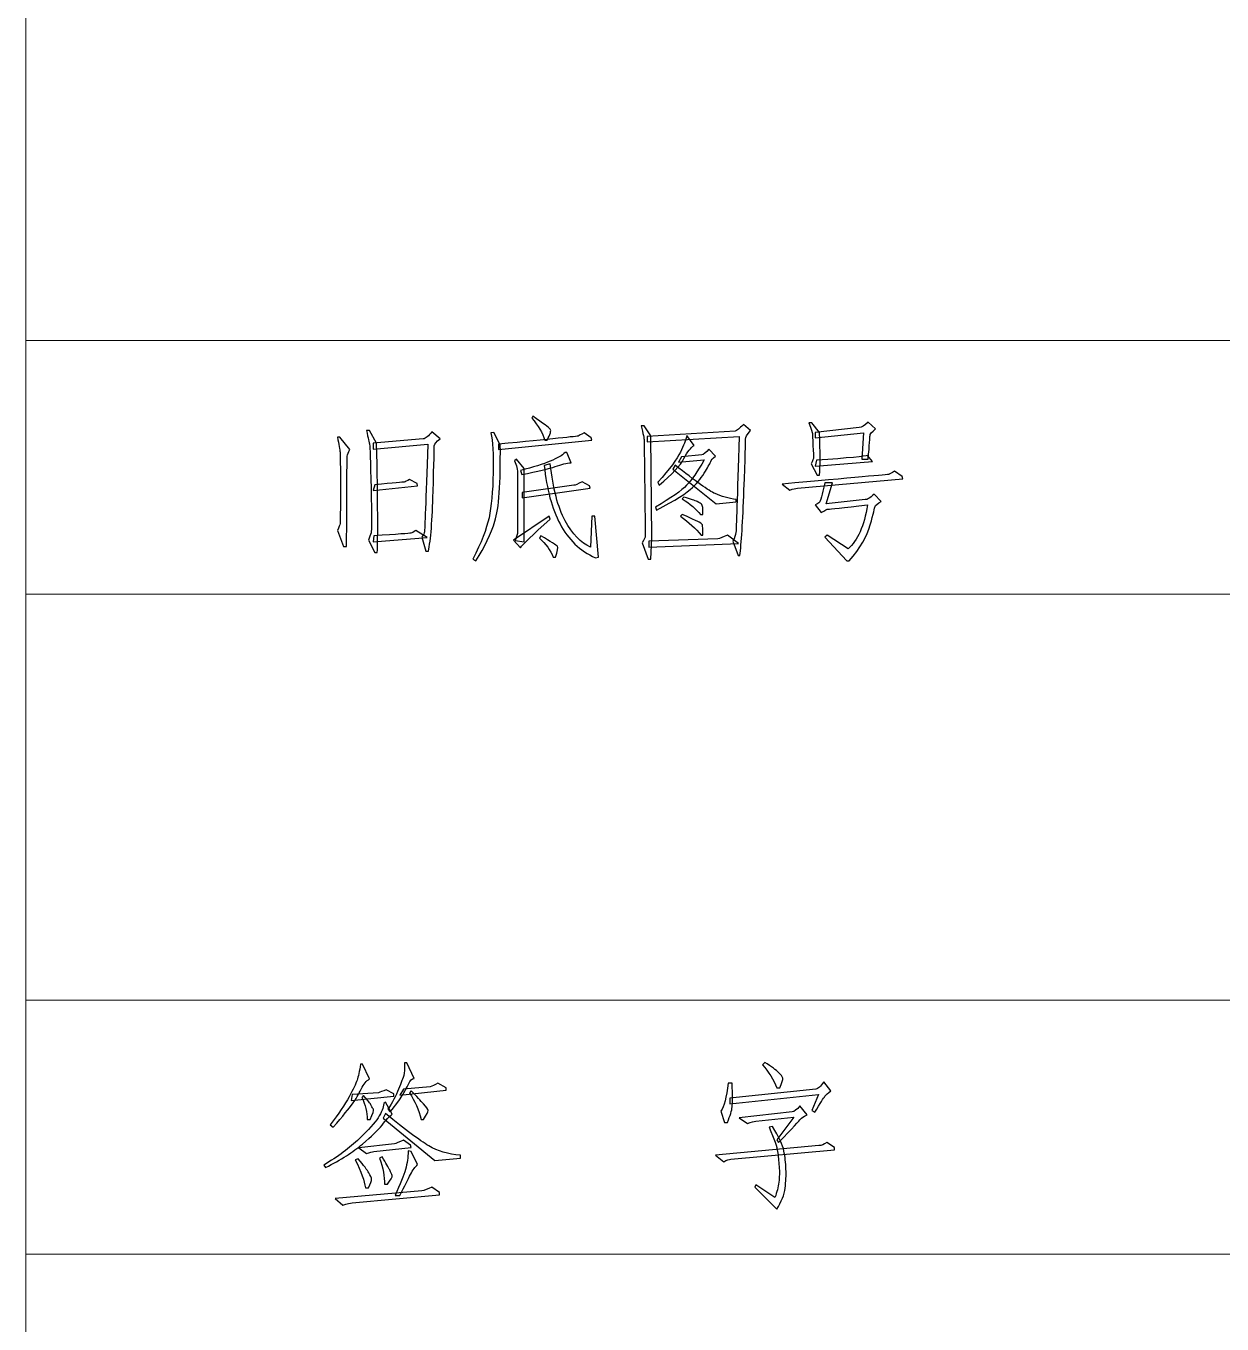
# Model space of a CAD drawing. Header units: millimetres. Extents: x 958 to 3026, y 447 to 1692.
# Drawn here: x 958.1 to 1057, y 550.3 to 657.6 of the extents above; entities that cross this region are included whole.
import ezdxf

# ---------------------------------------------------------------- set-up
doc = ezdxf.new("R2010")
doc.units = ezdxf.units.MM
doc.layers.add('layer 1', color=7, linetype='Continuous')

msp = doc.modelspace()

# ---------------------------------------------------------------- linework, layer by layer
at = {"layer": 'layer 1', "color": 1, "lineweight": 9}
for points in [[(958.076, 1692.485), (958.076, 1692.485), (958.076, 447.081), (958.076, 447.081)], [(1070.528, 631.586), (1070.528, 631.586), (958.076, 631.586), (958.076, 631.586)], [(1070.528, 610.619), (1070.528, 610.619), (958.076, 610.619), (958.076, 610.619)], [(1070.528, 577.073), (1070.528, 577.073), (958.076, 577.073), (958.076, 577.073)], [(1070.528, 556.107), (1070.528, 556.107), (958.076, 556.107), (958.076, 556.107)]]:
    msp.add_open_spline(points, degree=3, dxfattribs=at)
at = {"layer": 'layer 1', "color": 1}
for points, knots in [([(1000.978, 623.359), (1000.781, 623.948), (1000.42, 624.554), (999.896, 625.177), (999.896, 625.177), (999.896, 625.177), (999.994, 625.324), (999.994, 625.324), (999.994, 625.324), (1000.846, 624.735), (1001.322, 624.382), (1001.42, 624.267), (1001.42, 624.267), (1001.517, 624.152), (1001.435, 623.85), (1001.173, 623.359), (1001.173, 623.359), (1001.173, 623.359), (1000.978, 623.359), (1000.978, 623.359)], [0, 0, 0, 0, 0.2, 0.2, 0.2, 0.2, 0.4, 0.4, 0.4, 0.4, 0.6, 0.6, 0.6, 0.6, 0.8, 0.8, 0.8, 0.8, 1, 1, 1, 1]), ([(1009.821, 615.249), (1009.821, 615.249), (1009.725, 613.53), (1009.725, 613.53), (1009.725, 613.53), (1009.725, 613.53), (1009.528, 613.53), (1009.528, 613.53), (1009.528, 613.53), (1009.528, 613.53), (1009.035, 614.857), (1009.035, 614.857), (1009.035, 614.857), (1009.201, 615.153), (1009.283, 615.339), (1009.283, 615.421), (1009.283, 615.421), (1009.283, 615.503), (1009.266, 616.807), (1009.232, 619.329), (1009.232, 619.329), (1009.201, 621.852), (1009.184, 623.187), (1009.184, 623.334), (1009.184, 623.334), (1009.184, 623.481), (1009.102, 623.883), (1008.939, 624.537), (1008.939, 624.537), (1008.939, 624.537), (1009.184, 624.537), (1009.184, 624.537), (1009.184, 624.537), (1009.184, 624.537), (1009.725, 623.703), (1009.725, 623.703), (1009.725, 623.703), (1009.725, 623.703), (1009.821, 615.249), (1009.821, 615.249)], [0, 0, 0, 0, 0.1, 0.1, 0.1, 0.1, 0.2, 0.2, 0.2, 0.2, 0.3, 0.3, 0.3, 0.3, 0.4, 0.4, 0.4, 0.4, 0.5, 0.5, 0.5, 0.5, 0.6, 0.6, 0.6, 0.6, 0.7, 0.7, 0.7, 0.7, 0.8, 0.8, 0.8, 0.8, 0.9, 0.9, 0.9, 0.9, 1, 1, 1, 1]), ([(1017.438, 619.231), (1017.34, 616.576), (1017.227, 614.776), (1017.095, 613.826), (1017.095, 613.826), (1017.095, 613.826), (1016.948, 613.826), (1016.948, 613.826), (1016.948, 613.826), (1016.948, 613.826), (1016.505, 615.004), (1016.505, 615.004), (1016.505, 615.004), (1016.669, 615.266), (1016.759, 615.511), (1016.776, 615.742), (1016.776, 615.742), (1016.793, 615.971), (1016.883, 618.608), (1017.046, 623.653), (1017.046, 623.653), (1017.046, 623.653), (1009.429, 623.21), (1009.429, 623.21), (1009.429, 623.21), (1009.429, 623.21), (1009.429, 623.653), (1009.429, 623.653), (1009.429, 623.653), (1009.429, 623.653), (1016.703, 624.095), (1016.703, 624.095), (1016.703, 624.095), (1016.833, 624.129), (1017.063, 624.309), (1017.39, 624.636), (1017.39, 624.636), (1017.39, 624.636), (1017.979, 624.145), (1017.979, 624.145), (1017.979, 624.145), (1017.684, 623.816), (1017.545, 623.579), (1017.562, 623.433), (1017.562, 623.433), (1017.579, 623.284), (1017.537, 621.883), (1017.438, 619.231)], [0, 0, 0, 0, 0.0833333, 0.0833333, 0.0833333, 0.0833333, 0.1666667, 0.1666667, 0.1666667, 0.1666667, 0.25, 0.25, 0.25, 0.25, 0.3333333, 0.3333333, 0.3333333, 0.3333333, 0.4166667, 0.4166667, 0.4166667, 0.4166667, 0.5, 0.5, 0.5, 0.5, 0.5833333, 0.5833333, 0.5833333, 0.5833333, 0.6666667, 0.6666667, 0.6666667, 0.6666667, 0.75, 0.75, 0.75, 0.75, 0.8333333, 0.8333333, 0.8333333, 0.8333333, 0.9166667, 0.9166667, 0.9166667, 0.9166667, 1, 1, 1, 1]), ([(1023.68, 620.46), (1023.68, 620.46), (1023.483, 620.46), (1023.483, 620.46), (1023.483, 620.46), (1023.483, 620.46), (1022.993, 621.392), (1022.993, 621.392), (1022.993, 621.392), (1023.122, 621.655), (1023.187, 621.826), (1023.187, 621.908), (1023.187, 621.908), (1023.187, 621.99), (1023.173, 622.325), (1023.139, 622.917), (1023.139, 622.917), (1023.106, 623.506), (1023.091, 623.833), (1023.091, 623.898), (1023.091, 623.898), (1023.091, 623.965), (1022.993, 624.259), (1022.795, 624.783), (1022.795, 624.783), (1022.795, 624.783), (1023.041, 624.783), (1023.041, 624.783), (1023.041, 624.783), (1023.041, 624.783), (1023.68, 623.996), (1023.68, 623.996), (1023.68, 623.996), (1023.745, 622.359), (1023.745, 621.181), (1023.68, 620.46)], [0, 0, 0, 0, 0.1111111, 0.1111111, 0.1111111, 0.1111111, 0.2222222, 0.2222222, 0.2222222, 0.2222222, 0.3333333, 0.3333333, 0.3333333, 0.3333333, 0.4444444, 0.4444444, 0.4444444, 0.4444444, 0.5555556, 0.5555556, 0.5555556, 0.5555556, 0.6666667, 0.6666667, 0.6666667, 0.6666667, 0.7777778, 0.7777778, 0.7777778, 0.7777778, 0.8888889, 0.8888889, 0.8888889, 0.8888889, 1, 1, 1, 1]), ([(1023.336, 623.996), (1023.336, 623.996), (1026.972, 624.391), (1026.972, 624.391), (1026.972, 624.391), (1027.169, 624.391), (1027.414, 624.537), (1027.71, 624.833), (1027.71, 624.833), (1027.71, 624.833), (1028.299, 624.292), (1028.299, 624.292), (1028.299, 624.292), (1028.003, 624.03), (1027.857, 623.841), (1027.857, 623.726), (1027.857, 623.726), (1027.857, 623.613), (1027.809, 622.965), (1027.71, 621.787), (1027.71, 621.787), (1027.71, 621.787), (1027.169, 621.787), (1027.169, 621.787), (1027.169, 621.787), (1027.169, 621.787), (1027.316, 623.948), (1027.316, 623.948), (1027.316, 623.948), (1027.316, 623.948), (1023.336, 623.554), (1023.336, 623.554), (1023.336, 623.554), (1023.336, 623.554), (1023.336, 623.996), (1023.336, 623.996)], [0, 0, 0, 0, 0.1111111, 0.1111111, 0.1111111, 0.1111111, 0.2222222, 0.2222222, 0.2222222, 0.2222222, 0.3333333, 0.3333333, 0.3333333, 0.3333333, 0.4444444, 0.4444444, 0.4444444, 0.4444444, 0.5555556, 0.5555556, 0.5555556, 0.5555556, 0.6666667, 0.6666667, 0.6666667, 0.6666667, 0.7777778, 0.7777778, 0.7777778, 0.7777778, 0.8888889, 0.8888889, 0.8888889, 0.8888889, 1, 1, 1, 1]), ([(984.859, 622.573), (984.729, 622.342), (984.653, 622.162), (984.639, 622.032), (984.639, 622.032), (984.622, 621.9), (984.613, 620.894), (984.613, 619.009), (984.613, 619.009), (984.613, 617.126), (984.597, 615.644), (984.565, 614.562), (984.565, 614.562), (984.565, 614.562), (984.318, 614.562), (984.318, 614.562), (984.318, 614.562), (984.318, 614.562), (983.827, 615.889), (983.827, 615.889), (983.827, 615.889), (983.957, 616.151), (984.033, 616.348), (984.047, 616.478), (984.047, 616.478), (984.064, 616.61), (984.073, 617.568), (984.073, 619.352), (984.073, 619.352), (984.073, 621.139), (984.064, 622.139), (984.047, 622.351), (984.047, 622.351), (984.033, 622.565), (983.957, 622.982), (983.827, 623.604), (983.827, 623.604), (983.827, 623.604), (984.024, 623.604), (984.024, 623.604), (984.024, 623.604), (984.024, 623.604), (984.859, 622.573), (984.859, 622.573)], [0, 0, 0, 0, 0.0909091, 0.0909091, 0.0909091, 0.0909091, 0.1818182, 0.1818182, 0.1818182, 0.1818182, 0.2727273, 0.2727273, 0.2727273, 0.2727273, 0.3636364, 0.3636364, 0.3636364, 0.3636364, 0.4545455, 0.4545455, 0.4545455, 0.4545455, 0.5454545, 0.5454545, 0.5454545, 0.5454545, 0.6363636, 0.6363636, 0.6363636, 0.6363636, 0.7272727, 0.7272727, 0.7272727, 0.7272727, 0.8181818, 0.8181818, 0.8181818, 0.8181818, 0.9090909, 0.9090909, 0.9090909, 0.9090909, 1, 1, 1, 1]), ([(986.603, 619.352), (986.555, 621.629), (986.513, 622.841), (986.482, 622.99), (986.482, 622.99), (986.448, 623.137), (986.366, 623.523), (986.234, 624.145), (986.234, 624.145), (986.234, 624.145), (986.482, 624.145), (986.482, 624.145), (986.482, 624.145), (986.482, 624.145), (987.071, 623.112), (987.071, 623.112), (987.071, 623.112), (987.169, 618.199), (987.186, 615.184), (987.119, 614.071), (987.119, 614.071), (987.119, 614.071), (986.924, 614.071), (986.924, 614.071), (986.924, 614.071), (986.924, 614.071), (986.383, 615.103), (986.383, 615.103), (986.383, 615.103), (986.482, 615.331), (986.555, 615.528), (986.603, 615.692), (986.603, 615.692), (986.654, 615.855), (986.654, 617.075), (986.603, 619.352)], [0, 0, 0, 0, 0.1111111, 0.1111111, 0.1111111, 0.1111111, 0.2222222, 0.2222222, 0.2222222, 0.2222222, 0.3333333, 0.3333333, 0.3333333, 0.3333333, 0.4444444, 0.4444444, 0.4444444, 0.4444444, 0.5555556, 0.5555556, 0.5555556, 0.5555556, 0.6666667, 0.6666667, 0.6666667, 0.6666667, 0.7777778, 0.7777778, 0.7777778, 0.7777778, 0.8888889, 0.8888889, 0.8888889, 0.8888889, 1, 1, 1, 1]), ([(991.346, 614.17), (991.346, 614.17), (991.149, 614.17), (991.149, 614.17), (991.149, 614.17), (991.149, 614.17), (990.805, 615.348), (990.805, 615.348), (990.805, 615.348), (990.937, 615.511), (991.01, 615.66), (991.027, 615.79), (991.027, 615.79), (991.042, 615.922), (991.132, 618.329), (991.295, 623.015), (991.295, 623.015), (991.295, 623.015), (986.775, 622.621), (986.775, 622.621), (986.775, 622.621), (986.775, 622.621), (986.775, 623.112), (986.775, 623.112), (986.775, 623.112), (986.775, 623.112), (990.903, 623.456), (990.903, 623.456), (990.903, 623.456), (991.132, 623.489), (991.379, 623.686), (991.641, 624.047), (991.641, 624.047), (991.641, 624.047), (992.329, 623.456), (992.329, 623.456), (992.329, 623.456), (992, 623.227), (991.836, 623.038), (991.836, 622.892), (991.836, 622.892), (991.836, 622.745), (991.805, 621.483), (991.738, 619.107), (991.738, 619.107), (991.673, 616.732), (991.543, 615.086), (991.346, 614.17)], [0, 0, 0, 0, 0.0833333, 0.0833333, 0.0833333, 0.0833333, 0.1666667, 0.1666667, 0.1666667, 0.1666667, 0.25, 0.25, 0.25, 0.25, 0.3333333, 0.3333333, 0.3333333, 0.3333333, 0.4166667, 0.4166667, 0.4166667, 0.4166667, 0.5, 0.5, 0.5, 0.5, 0.5833333, 0.5833333, 0.5833333, 0.5833333, 0.6666667, 0.6666667, 0.6666667, 0.6666667, 0.75, 0.75, 0.75, 0.75, 0.8333333, 0.8333333, 0.8333333, 0.8333333, 0.9166667, 0.9166667, 0.9166667, 0.9166667, 1, 1, 1, 1]), ([(996.751, 623.996), (996.751, 623.996), (997.292, 622.965), (997.292, 622.965), (997.292, 622.965), (997.323, 619.786), (997.177, 617.684), (996.849, 616.65), (996.849, 616.65), (996.522, 615.618), (995.998, 614.53), (995.277, 613.383), (995.277, 613.383), (995.277, 613.383), (995.032, 613.53), (995.032, 613.53), (995.032, 613.53), (995.719, 614.874), (996.162, 616.013), (996.359, 616.946), (996.359, 616.946), (996.554, 617.878), (996.669, 619.116), (996.703, 620.657), (996.703, 620.657), (996.734, 622.196), (996.669, 623.292), (996.506, 623.948), (996.506, 623.948), (996.506, 623.948), (996.751, 623.996), (996.751, 623.996)], [0, 0, 0, 0, 0.125, 0.125, 0.125, 0.125, 0.25, 0.25, 0.25, 0.25, 0.375, 0.375, 0.375, 0.375, 0.5, 0.5, 0.5, 0.5, 0.625, 0.625, 0.625, 0.625, 0.75, 0.75, 0.75, 0.75, 0.875, 0.875, 0.875, 0.875, 1, 1, 1, 1]), ([(1004.81, 623.554), (1004.81, 623.554), (1004.859, 623.359), (1004.859, 623.359), (1004.859, 623.359), (1004.859, 623.359), (997.145, 622.573), (997.145, 622.573), (997.145, 622.573), (997.145, 622.573), (997.145, 623.015), (997.145, 623.015), (997.145, 623.015), (1001.502, 623.441), (1003.703, 623.669), (1003.754, 623.703), (1003.754, 623.703), (1003.802, 623.734), (1003.959, 623.816), (1004.221, 623.948), (1004.221, 623.948), (1004.221, 623.948), (1004.81, 623.554), (1004.81, 623.554)], [0, 0, 0, 0, 0.1666667, 0.1666667, 0.1666667, 0.1666667, 0.3333333, 0.3333333, 0.3333333, 0.3333333, 0.5, 0.5, 0.5, 0.5, 0.6666667, 0.6666667, 0.6666667, 0.6666667, 0.8333333, 0.8333333, 0.8333333, 0.8333333, 1, 1, 1, 1]), ([(1010.413, 619.623), (1010.413, 619.623), (1010.314, 619.87), (1010.314, 619.87), (1010.314, 619.87), (1011.297, 620.984), (1011.918, 621.81), (1012.18, 622.351), (1012.18, 622.351), (1012.442, 622.892), (1012.622, 623.359), (1012.721, 623.751), (1012.721, 623.751), (1012.721, 623.751), (1013.31, 622.917), (1013.31, 622.917), (1013.31, 622.917), (1013.048, 622.753), (1012.771, 622.393), (1012.476, 621.835), (1012.476, 621.835), (1012.18, 621.277), (1011.492, 620.541), (1010.413, 619.623)], [0, 0, 0, 0, 0.1666667, 0.1666667, 0.1666667, 0.1666667, 0.3333333, 0.3333333, 0.3333333, 0.3333333, 0.5, 0.5, 0.5, 0.5, 0.6666667, 0.6666667, 0.6666667, 0.6666667, 0.8333333, 0.8333333, 0.8333333, 0.8333333, 1, 1, 1, 1]), ([(999.061, 620.508), (999.061, 620.508), (998.963, 620.852), (998.963, 620.852), (998.963, 620.852), (1000.011, 621.114), (1000.829, 621.367), (1001.42, 621.615), (1001.42, 621.615), (1002.009, 621.86), (1002.418, 622.097), (1002.649, 622.325), (1002.649, 622.325), (1002.649, 622.325), (1002.796, 622.325), (1002.796, 622.325), (1002.796, 622.325), (1002.796, 622.325), (1003.139, 621.491), (1003.139, 621.491), (1003.139, 621.491), (1002.779, 621.457), (1002.345, 621.353), (1001.837, 621.172), (1001.837, 621.172), (1001.33, 620.992), (1000.403, 620.77), (999.061, 620.508)], [0, 0, 0, 0, 0.1428571, 0.1428571, 0.1428571, 0.1428571, 0.2857143, 0.2857143, 0.2857143, 0.2857143, 0.4285714, 0.4285714, 0.4285714, 0.4285714, 0.5714286, 0.5714286, 0.5714286, 0.5714286, 0.7142857, 0.7142857, 0.7142857, 0.7142857, 0.8571429, 0.8571429, 0.8571429, 0.8571429, 1, 1, 1, 1]), ([(1013.189, 619.451), (1012.746, 619.009), (1011.754, 618.38), (1010.216, 617.56), (1010.216, 617.56), (1010.216, 617.56), (1010.117, 617.805), (1010.117, 617.805), (1010.117, 617.805), (1011.427, 618.591), (1012.287, 619.197), (1012.696, 619.623), (1012.696, 619.623), (1013.107, 620.048), (1013.589, 620.753), (1014.147, 621.736), (1014.147, 621.736), (1014.147, 621.736), (1012.033, 621.539), (1012.033, 621.539), (1012.033, 621.539), (1012.033, 621.539), (1012.279, 621.982), (1012.279, 621.982), (1012.279, 621.982), (1012.279, 621.982), (1013.95, 622.131), (1013.95, 622.131), (1013.95, 622.131), (1014.082, 622.162), (1014.277, 622.325), (1014.539, 622.621), (1014.539, 622.621), (1014.539, 622.621), (1015.08, 622.032), (1015.08, 622.032), (1015.08, 622.032), (1014.851, 621.835), (1014.719, 621.688), (1014.688, 621.59), (1014.688, 621.59), (1014.654, 621.491), (1014.507, 621.221), (1014.245, 620.778), (1014.245, 620.778), (1013.983, 620.336), (1013.631, 619.893), (1013.189, 619.451)], [0, 0, 0, 0, 0.0833333, 0.0833333, 0.0833333, 0.0833333, 0.1666667, 0.1666667, 0.1666667, 0.1666667, 0.25, 0.25, 0.25, 0.25, 0.3333333, 0.3333333, 0.3333333, 0.3333333, 0.4166667, 0.4166667, 0.4166667, 0.4166667, 0.5, 0.5, 0.5, 0.5, 0.5833333, 0.5833333, 0.5833333, 0.5833333, 0.6666667, 0.6666667, 0.6666667, 0.6666667, 0.75, 0.75, 0.75, 0.75, 0.8333333, 0.8333333, 0.8333333, 0.8333333, 0.9166667, 0.9166667, 0.9166667, 0.9166667, 1, 1, 1, 1]), ([(1028.054, 621.59), (1028.054, 621.59), (1023.336, 621.195), (1023.336, 621.195), (1023.336, 621.195), (1023.336, 621.195), (1023.435, 621.688), (1023.435, 621.688), (1023.435, 621.688), (1026.087, 621.883), (1027.496, 622.015), (1027.66, 622.08), (1027.66, 622.08), (1027.66, 622.08), (1028.054, 621.59), (1028.054, 621.59)], [0, 0, 0, 0, 0.25, 0.25, 0.25, 0.25, 0.5, 0.5, 0.5, 0.5, 0.75, 0.75, 0.75, 0.75, 1, 1, 1, 1]), ([(998.718, 615.644), (998.718, 615.644), (998.718, 620.46), (998.718, 620.46), (998.718, 620.46), (998.718, 620.919), (998.634, 621.311), (998.47, 621.638), (998.47, 621.638), (998.47, 621.638), (998.619, 621.787), (998.619, 621.787), (998.619, 621.787), (998.619, 621.787), (999.256, 621), (999.256, 621), (999.256, 621), (999.256, 621), (999.256, 614.956), (999.256, 614.956), (999.256, 614.956), (999.256, 614.956), (998.521, 615.054), (998.521, 615.054), (998.521, 615.054), (998.521, 615.054), (998.718, 615.644), (998.718, 615.644)], [0, 0, 0, 0, 0.1428571, 0.1428571, 0.1428571, 0.1428571, 0.2857143, 0.2857143, 0.2857143, 0.2857143, 0.4285714, 0.4285714, 0.4285714, 0.4285714, 0.5714286, 0.5714286, 0.5714286, 0.5714286, 0.7142857, 0.7142857, 0.7142857, 0.7142857, 0.8571429, 0.8571429, 0.8571429, 0.8571429, 1, 1, 1, 1]), ([(1004.859, 617.069), (1004.859, 617.069), (1005.104, 617.069), (1005.104, 617.069), (1005.104, 617.069), (1005.104, 617.069), (1005.4, 613.677), (1005.4, 613.677), (1005.4, 613.677), (1005.4, 613.677), (1005.154, 613.629), (1005.154, 613.629), (1005.154, 613.629), (1003.875, 614.218), (1002.903, 615.153), (1002.229, 616.43), (1002.229, 616.43), (1001.559, 617.707), (1001.125, 619.313), (1000.927, 621.246), (1000.927, 621.246), (1000.927, 621.246), (1001.42, 621.392), (1001.42, 621.392), (1001.42, 621.392), (1001.649, 619.361), (1002.057, 617.797), (1002.649, 616.7), (1002.649, 616.7), (1003.238, 615.602), (1003.942, 614.874), (1004.76, 614.513), (1004.76, 614.513), (1004.76, 614.513), (1004.859, 617.069), (1004.859, 617.069)], [0, 0, 0, 0, 0.1111111, 0.1111111, 0.1111111, 0.1111111, 0.2222222, 0.2222222, 0.2222222, 0.2222222, 0.3333333, 0.3333333, 0.3333333, 0.3333333, 0.4444444, 0.4444444, 0.4444444, 0.4444444, 0.5555556, 0.5555556, 0.5555556, 0.5555556, 0.6666667, 0.6666667, 0.6666667, 0.6666667, 0.7777778, 0.7777778, 0.7777778, 0.7777778, 0.8888889, 0.8888889, 0.8888889, 0.8888889, 1, 1, 1, 1]), ([(1011.543, 620.95), (1011.543, 620.95), (1011.738, 621.294), (1011.738, 621.294), (1011.738, 621.294), (1013.442, 619.952), (1014.547, 619.166), (1015.055, 618.935), (1015.055, 618.935), (1015.564, 618.707), (1016.145, 618.543), (1016.801, 618.445), (1016.801, 618.445), (1016.801, 618.445), (1016.801, 618.248), (1016.801, 618.248), (1016.801, 618.248), (1016.801, 618.248), (1015.13, 618.101), (1015.13, 618.101), (1015.13, 618.101), (1015.13, 618.101), (1011.543, 620.95), (1011.543, 620.95)], [0, 0, 0, 0, 0.1666667, 0.1666667, 0.1666667, 0.1666667, 0.3333333, 0.3333333, 0.3333333, 0.3333333, 0.5, 0.5, 0.5, 0.5, 0.6666667, 0.6666667, 0.6666667, 0.6666667, 0.8333333, 0.8333333, 0.8333333, 0.8333333, 1, 1, 1, 1]), ([(990.461, 619.575), (990.461, 619.575), (986.775, 619.18), (986.775, 619.18), (986.775, 619.18), (986.775, 619.18), (986.924, 619.673), (986.924, 619.673), (986.924, 619.673), (988.463, 619.803), (989.274, 619.877), (989.356, 619.893), (989.356, 619.893), (989.438, 619.91), (989.576, 619.984), (989.773, 620.116), (989.773, 620.116), (989.773, 620.116), (990.413, 619.772), (990.413, 619.772), (990.413, 619.772), (990.413, 619.772), (990.461, 619.575), (990.461, 619.575)], [0, 0, 0, 0, 0.1666667, 0.1666667, 0.1666667, 0.1666667, 0.3333333, 0.3333333, 0.3333333, 0.3333333, 0.5, 0.5, 0.5, 0.5, 0.6666667, 0.6666667, 0.6666667, 0.6666667, 0.8333333, 0.8333333, 0.8333333, 0.8333333, 1, 1, 1, 1]), ([(1030.511, 620.361), (1030.511, 620.361), (1030.559, 620.164), (1030.559, 620.164), (1030.559, 620.164), (1030.559, 620.164), (1021.862, 619.378), (1021.862, 619.378), (1021.862, 619.378), (1021.697, 619.378), (1021.485, 619.329), (1021.223, 619.231), (1021.223, 619.231), (1021.223, 619.231), (1020.583, 619.721), (1020.583, 619.721), (1020.583, 619.721), (1026.448, 620.246), (1029.404, 620.516), (1029.454, 620.533), (1029.454, 620.533), (1029.503, 620.55), (1029.643, 620.64), (1029.872, 620.803), (1029.872, 620.803), (1029.872, 620.803), (1030.511, 620.361), (1030.511, 620.361)], [0, 0, 0, 0, 0.1428571, 0.1428571, 0.1428571, 0.1428571, 0.2857143, 0.2857143, 0.2857143, 0.2857143, 0.4285714, 0.4285714, 0.4285714, 0.4285714, 0.5714286, 0.5714286, 0.5714286, 0.5714286, 0.7142857, 0.7142857, 0.7142857, 0.7142857, 0.8571429, 0.8571429, 0.8571429, 0.8571429, 1, 1, 1, 1]), ([(999.11, 619.034), (999.11, 619.034), (1003.385, 619.623), (1003.385, 619.623), (1003.385, 619.623), (1003.483, 619.623), (1003.712, 619.721), (1004.072, 619.919), (1004.072, 619.919), (1004.072, 619.919), (1004.661, 619.575), (1004.661, 619.575), (1004.661, 619.575), (1004.661, 619.575), (1004.712, 619.378), (1004.712, 619.378), (1004.712, 619.378), (1004.712, 619.378), (999.11, 618.591), (999.11, 618.591), (999.11, 618.591), (999.11, 618.591), (999.11, 619.034), (999.11, 619.034)], [0, 0, 0, 0, 0.1666667, 0.1666667, 0.1666667, 0.1666667, 0.3333333, 0.3333333, 0.3333333, 0.3333333, 0.5, 0.5, 0.5, 0.5, 0.6666667, 0.6666667, 0.6666667, 0.6666667, 0.8333333, 0.8333333, 0.8333333, 0.8333333, 1, 1, 1, 1]), ([(1026.039, 614.367), (1026.825, 615.054), (1027.366, 616.266), (1027.66, 618.002), (1027.66, 618.002), (1025.597, 617.774), (1024.515, 617.658), (1024.416, 617.658), (1024.416, 617.658), (1024.317, 617.658), (1024.123, 617.56), (1023.827, 617.363), (1023.827, 617.363), (1023.827, 617.363), (1023.336, 618.002), (1023.336, 618.002), (1023.336, 618.002), (1023.5, 618.101), (1023.615, 618.174), (1023.68, 618.222), (1023.68, 618.222), (1023.745, 618.273), (1023.892, 618.805), (1024.123, 619.82), (1024.123, 619.82), (1024.123, 619.82), (1024.76, 619.82), (1024.76, 619.82), (1024.76, 619.82), (1024.76, 619.82), (1024.221, 618.101), (1024.221, 618.101), (1024.221, 618.101), (1024.221, 618.101), (1027.462, 618.445), (1027.462, 618.445), (1027.462, 618.445), (1027.595, 618.411), (1027.84, 618.56), (1028.201, 618.887), (1028.201, 618.887), (1028.201, 618.887), (1028.79, 618.298), (1028.79, 618.298), (1028.79, 618.298), (1028.463, 618.101), (1028.291, 617.96), (1028.274, 617.878), (1028.274, 617.878), (1028.257, 617.797), (1028.127, 617.289), (1027.882, 616.356), (1027.882, 616.356), (1027.634, 615.421), (1027.054, 614.432), (1026.137, 613.383), (1026.137, 613.383), (1026.137, 613.383), (1025.94, 613.383), (1025.94, 613.383), (1025.94, 613.383), (1025.94, 613.383), (1024.123, 615.348), (1024.123, 615.348), (1024.123, 615.348), (1024.123, 615.348), (1024.317, 615.497), (1024.317, 615.497), (1024.317, 615.497), (1024.317, 615.497), (1026.039, 614.367), (1026.039, 614.367)], [0, 0, 0, 0, 0.0555556, 0.0555556, 0.0555556, 0.0555556, 0.1111111, 0.1111111, 0.1111111, 0.1111111, 0.1666667, 0.1666667, 0.1666667, 0.1666667, 0.2222222, 0.2222222, 0.2222222, 0.2222222, 0.2777778, 0.2777778, 0.2777778, 0.2777778, 0.3333333, 0.3333333, 0.3333333, 0.3333333, 0.3888889, 0.3888889, 0.3888889, 0.3888889, 0.4444444, 0.4444444, 0.4444444, 0.4444444, 0.5, 0.5, 0.5, 0.5, 0.5555556, 0.5555556, 0.5555556, 0.5555556, 0.6111111, 0.6111111, 0.6111111, 0.6111111, 0.6666667, 0.6666667, 0.6666667, 0.6666667, 0.7222222, 0.7222222, 0.7222222, 0.7222222, 0.7777778, 0.7777778, 0.7777778, 0.7777778, 0.8333333, 0.8333333, 0.8333333, 0.8333333, 0.8888889, 0.8888889, 0.8888889, 0.8888889, 0.9444444, 0.9444444, 0.9444444, 0.9444444, 1, 1, 1, 1]), ([(1012.476, 618.642), (1013.033, 618.476), (1013.4, 618.354), (1013.581, 618.273), (1013.581, 618.273), (1013.761, 618.191), (1013.885, 618.118), (1013.95, 618.05), (1013.95, 618.05), (1014.015, 617.985), (1014.048, 617.707), (1014.048, 617.216), (1014.048, 617.216), (1014.048, 617.216), (1013.851, 617.216), (1013.851, 617.216), (1013.851, 617.216), (1013.49, 617.675), (1012.983, 618.101), (1012.329, 618.493), (1012.329, 618.493), (1012.329, 618.493), (1012.476, 618.642), (1012.476, 618.642)], [0, 0, 0, 0, 0.1666667, 0.1666667, 0.1666667, 0.1666667, 0.3333333, 0.3333333, 0.3333333, 0.3333333, 0.5, 0.5, 0.5, 0.5, 0.6666667, 0.6666667, 0.6666667, 0.6666667, 0.8333333, 0.8333333, 0.8333333, 0.8333333, 1, 1, 1, 1]), ([(1001.322, 617.069), (1001.322, 617.069), (1001.42, 616.822), (1001.42, 616.822), (1001.42, 616.822), (999.944, 615.511), (999.126, 614.725), (998.963, 614.463), (998.963, 614.463), (998.963, 614.463), (998.372, 615.103), (998.372, 615.103), (998.372, 615.103), (998.372, 615.103), (1001.322, 617.069), (1001.322, 617.069)], [0, 0, 0, 0, 0.25, 0.25, 0.25, 0.25, 0.5, 0.5, 0.5, 0.5, 0.75, 0.75, 0.75, 0.75, 1, 1, 1, 1]), ([(1012.18, 617.069), (1012.18, 617.069), (1012.329, 617.216), (1012.329, 617.216), (1012.329, 617.216), (1012.918, 616.954), (1013.335, 616.765), (1013.581, 616.65), (1013.581, 616.65), (1013.828, 616.537), (1013.966, 616.438), (1014, 616.356), (1014, 616.356), (1014.031, 616.275), (1014.048, 615.987), (1014.048, 615.497), (1014.048, 615.497), (1014.048, 615.497), (1013.901, 615.497), (1013.901, 615.497), (1013.901, 615.497), (1013.442, 616.052), (1012.87, 616.576), (1012.18, 617.069)], [0, 0, 0, 0, 0.1666667, 0.1666667, 0.1666667, 0.1666667, 0.3333333, 0.3333333, 0.3333333, 0.3333333, 0.5, 0.5, 0.5, 0.5, 0.6666667, 0.6666667, 0.6666667, 0.6666667, 0.8333333, 0.8333333, 0.8333333, 0.8333333, 1, 1, 1, 1]), ([(986.775, 614.956), (986.775, 614.956), (986.825, 615.446), (986.825, 615.446), (986.825, 615.446), (988.79, 615.579), (989.813, 615.652), (989.895, 615.669), (989.895, 615.669), (989.979, 615.683), (990.117, 615.759), (990.314, 615.889), (990.314, 615.889), (990.314, 615.889), (991.247, 615.3), (991.247, 615.3), (991.247, 615.3), (991.247, 615.3), (986.775, 614.956), (986.775, 614.956)], [0, 0, 0, 0, 0.2, 0.2, 0.2, 0.2, 0.4, 0.4, 0.4, 0.4, 0.6, 0.6, 0.6, 0.6, 0.8, 0.8, 0.8, 0.8, 1, 1, 1, 1]), ([(1000.535, 615.249), (1000.535, 615.249), (1000.634, 615.446), (1000.634, 615.446), (1000.634, 615.446), (1001.485, 614.956), (1001.944, 614.669), (1002.009, 614.587), (1002.009, 614.587), (1002.074, 614.505), (1002.026, 614.201), (1001.863, 613.677), (1001.863, 613.677), (1001.863, 613.677), (1001.665, 613.677), (1001.665, 613.677), (1001.665, 613.677), (1001.435, 614.268), (1001.06, 614.792), (1000.535, 615.249)], [0, 0, 0, 0, 0.2, 0.2, 0.2, 0.2, 0.4, 0.4, 0.4, 0.4, 0.6, 0.6, 0.6, 0.6, 0.8, 0.8, 0.8, 0.8, 1, 1, 1, 1]), ([(1009.576, 614.513), (1009.576, 614.513), (1009.576, 615.004), (1009.576, 615.004), (1009.576, 615.004), (1009.576, 615.004), (1015.277, 615.201), (1015.277, 615.201), (1015.277, 615.201), (1015.44, 615.235), (1015.702, 615.331), (1016.063, 615.497), (1016.063, 615.497), (1016.063, 615.497), (1016.996, 614.807), (1016.996, 614.807), (1016.996, 614.807), (1016.996, 614.807), (1009.576, 614.513), (1009.576, 614.513)], [0, 0, 0, 0, 0.2, 0.2, 0.2, 0.2, 0.4, 0.4, 0.4, 0.4, 0.6, 0.6, 0.6, 0.6, 0.8, 0.8, 0.8, 0.8, 1, 1, 1, 1]), ([(986.482, 570.569), (986.22, 570.436), (985.989, 570.16), (985.792, 569.732), (985.792, 569.732), (985.597, 569.306), (985.358, 568.906), (985.081, 568.528), (985.081, 568.528), (984.802, 568.151), (984.27, 567.505), (983.483, 566.587), (983.483, 566.587), (983.483, 566.587), (983.238, 566.784), (983.238, 566.784), (983.238, 566.784), (983.926, 567.702), (984.442, 568.472), (984.785, 569.095), (984.785, 569.095), (985.129, 569.717), (985.352, 570.174), (985.448, 570.47), (985.448, 570.47), (985.546, 570.766), (985.645, 571.208), (985.744, 571.797), (985.744, 571.797), (985.744, 571.797), (985.89, 571.797), (985.89, 571.797), (985.89, 571.797), (985.89, 571.797), (986.482, 570.569), (986.482, 570.569)], [0, 0, 0, 0, 0.1111111, 0.1111111, 0.1111111, 0.1111111, 0.2222222, 0.2222222, 0.2222222, 0.2222222, 0.3333333, 0.3333333, 0.3333333, 0.3333333, 0.4444444, 0.4444444, 0.4444444, 0.4444444, 0.5555556, 0.5555556, 0.5555556, 0.5555556, 0.6666667, 0.6666667, 0.6666667, 0.6666667, 0.7777778, 0.7777778, 0.7777778, 0.7777778, 0.8888889, 0.8888889, 0.8888889, 0.8888889, 1, 1, 1, 1]), ([(989.306, 570.862), (989.356, 571.059), (989.379, 571.403), (989.379, 571.896), (989.379, 571.896), (989.379, 571.896), (989.576, 571.896), (989.576, 571.896), (989.576, 571.896), (989.576, 571.896), (990.165, 570.617), (990.165, 570.617), (990.165, 570.617), (990.002, 570.617), (989.847, 570.462), (989.7, 570.151), (989.7, 570.151), (989.551, 569.839), (989.379, 569.52), (989.184, 569.193), (989.184, 569.193), (988.987, 568.864), (988.66, 568.421), (988.201, 567.866), (988.201, 567.866), (988.201, 567.866), (988.004, 568.063), (988.004, 568.063), (988.004, 568.063), (988.364, 568.619), (988.66, 569.176), (988.889, 569.732), (988.889, 569.732), (989.117, 570.29), (989.258, 570.667), (989.306, 570.862)], [0, 0, 0, 0, 0.1111111, 0.1111111, 0.1111111, 0.1111111, 0.2222222, 0.2222222, 0.2222222, 0.2222222, 0.3333333, 0.3333333, 0.3333333, 0.3333333, 0.4444444, 0.4444444, 0.4444444, 0.4444444, 0.5555556, 0.5555556, 0.5555556, 0.5555556, 0.6666667, 0.6666667, 0.6666667, 0.6666667, 0.7777778, 0.7777778, 0.7777778, 0.7777778, 0.8888889, 0.8888889, 0.8888889, 0.8888889, 1, 1, 1, 1]), ([(1020.297, 571.109), (1020.494, 570.912), (1020.607, 570.757), (1020.641, 570.642), (1020.641, 570.642), (1020.672, 570.527), (1020.59, 570.256), (1020.395, 569.83), (1020.395, 569.83), (1020.395, 569.83), (1020.148, 569.83), (1020.148, 569.83), (1020.148, 569.83), (1019.886, 570.518), (1019.494, 571.158), (1018.969, 571.747), (1018.969, 571.747), (1018.969, 571.747), (1019.167, 571.944), (1019.167, 571.944), (1019.167, 571.944), (1019.722, 571.583), (1020.1, 571.304), (1020.297, 571.109)], [0, 0, 0, 0, 0.1666667, 0.1666667, 0.1666667, 0.1666667, 0.3333333, 0.3333333, 0.3333333, 0.3333333, 0.5, 0.5, 0.5, 0.5, 0.6666667, 0.6666667, 0.6666667, 0.6666667, 0.8333333, 0.8333333, 0.8333333, 0.8333333, 1, 1, 1, 1]), ([(988.497, 569.34), (988.497, 569.34), (988.497, 569.143), (988.497, 569.143), (988.497, 569.143), (988.497, 569.143), (984.957, 568.799), (984.957, 568.799), (984.957, 568.799), (984.957, 568.799), (985.056, 569.289), (985.056, 569.289), (985.056, 569.289), (985.056, 569.289), (987.217, 569.438), (987.217, 569.438), (987.217, 569.438), (987.35, 569.47), (987.561, 569.552), (987.857, 569.684), (987.857, 569.684), (987.857, 569.684), (988.497, 569.34), (988.497, 569.34)], [0, 0, 0, 0, 0.1666667, 0.1666667, 0.1666667, 0.1666667, 0.3333333, 0.3333333, 0.3333333, 0.3333333, 0.5, 0.5, 0.5, 0.5, 0.6666667, 0.6666667, 0.6666667, 0.6666667, 0.8333333, 0.8333333, 0.8333333, 0.8333333, 1, 1, 1, 1]), ([(991.493, 569.929), (991.656, 569.963), (991.87, 570.061), (992.132, 570.225), (992.132, 570.225), (992.132, 570.225), (992.82, 569.83), (992.82, 569.83), (992.82, 569.83), (992.82, 569.83), (992.82, 569.636), (992.82, 569.636), (992.82, 569.636), (992.82, 569.636), (988.987, 569.241), (988.987, 569.241), (988.987, 569.241), (988.987, 569.241), (989.283, 569.732), (989.283, 569.732), (989.283, 569.732), (989.283, 569.732), (991.493, 569.929), (991.493, 569.929)], [0, 0, 0, 0, 0.1666667, 0.1666667, 0.1666667, 0.1666667, 0.3333333, 0.3333333, 0.3333333, 0.3333333, 0.5, 0.5, 0.5, 0.5, 0.6666667, 0.6666667, 0.6666667, 0.6666667, 0.8333333, 0.8333333, 0.8333333, 0.8333333, 1, 1, 1, 1]), ([(990.952, 567.226), (990.952, 567.226), (990.757, 567.226), (990.757, 567.226), (990.757, 567.226), (990.56, 568.013), (990.233, 568.751), (989.773, 569.438), (989.773, 569.438), (989.773, 569.438), (989.92, 569.585), (989.92, 569.585), (989.92, 569.585), (990.379, 569.126), (990.723, 568.765), (990.952, 568.503), (990.952, 568.503), (991.182, 568.241), (991.304, 568.063), (991.321, 567.965), (991.321, 567.965), (991.337, 567.866), (991.214, 567.621), (990.952, 567.226)], [0, 0, 0, 0, 0.1666667, 0.1666667, 0.1666667, 0.1666667, 0.3333333, 0.3333333, 0.3333333, 0.3333333, 0.5, 0.5, 0.5, 0.5, 0.6666667, 0.6666667, 0.6666667, 0.6666667, 0.8333333, 0.8333333, 0.8333333, 0.8333333, 1, 1, 1, 1]), ([(1016.07, 566.981), (1016.07, 566.981), (1015.825, 566.981), (1015.825, 566.981), (1015.825, 566.981), (1015.825, 566.981), (1015.529, 567.914), (1015.529, 567.914), (1015.529, 567.914), (1015.791, 568.275), (1015.988, 569.044), (1016.12, 570.225), (1016.12, 570.225), (1016.12, 570.225), (1016.464, 570.225), (1016.464, 570.225), (1016.464, 570.225), (1016.495, 569.208), (1016.495, 568.554), (1016.464, 568.258), (1016.464, 568.258), (1016.43, 567.965), (1016.301, 567.539), (1016.07, 566.981)], [0, 0, 0, 0, 0.1666667, 0.1666667, 0.1666667, 0.1666667, 0.3333333, 0.3333333, 0.3333333, 0.3333333, 0.5, 0.5, 0.5, 0.5, 0.6666667, 0.6666667, 0.6666667, 0.6666667, 0.8333333, 0.8333333, 0.8333333, 0.8333333, 1, 1, 1, 1]), ([(1023.391, 569.732), (1023.555, 569.765), (1023.769, 569.963), (1024.031, 570.323), (1024.031, 570.323), (1024.031, 570.323), (1024.62, 569.585), (1024.62, 569.585), (1024.62, 569.585), (1024.391, 569.422), (1024.228, 569.275), (1024.129, 569.143), (1024.129, 569.143), (1024.031, 569.013), (1023.752, 568.57), (1023.293, 567.816), (1023.293, 567.816), (1023.293, 567.816), (1023.047, 567.965), (1023.047, 567.965), (1023.047, 567.965), (1023.047, 567.965), (1023.588, 569.289), (1023.588, 569.289), (1023.588, 569.289), (1023.588, 569.289), (1016.267, 568.503), (1016.267, 568.503), (1016.267, 568.503), (1016.267, 568.503), (1016.267, 568.996), (1016.267, 568.996), (1016.267, 568.996), (1016.267, 568.996), (1023.391, 569.732), (1023.391, 569.732)], [0, 0, 0, 0, 0.1111111, 0.1111111, 0.1111111, 0.1111111, 0.2222222, 0.2222222, 0.2222222, 0.2222222, 0.3333333, 0.3333333, 0.3333333, 0.3333333, 0.4444444, 0.4444444, 0.4444444, 0.4444444, 0.5555556, 0.5555556, 0.5555556, 0.5555556, 0.6666667, 0.6666667, 0.6666667, 0.6666667, 0.7777778, 0.7777778, 0.7777778, 0.7777778, 0.8888889, 0.8888889, 0.8888889, 0.8888889, 1, 1, 1, 1]), ([(985.62, 565.629), (986.391, 566.367), (986.916, 566.948), (987.192, 567.373), (987.192, 567.373), (987.471, 567.801), (987.626, 568.193), (987.66, 568.554), (987.66, 568.554), (987.66, 568.554), (987.807, 568.652), (987.807, 568.652), (987.807, 568.652), (987.807, 568.652), (988.348, 567.669), (988.348, 567.669), (988.348, 567.669), (988.119, 567.472), (987.84, 567.17), (987.513, 566.759), (987.513, 566.759), (987.186, 566.35), (986.645, 565.826), (985.89, 565.186), (985.89, 565.186), (985.138, 564.549), (984.123, 563.901), (982.844, 563.247), (982.844, 563.247), (982.844, 563.247), (982.697, 563.442), (982.697, 563.442), (982.697, 563.442), (983.875, 564.163), (984.85, 564.893), (985.62, 565.629)], [0, 0, 0, 0, 0.1111111, 0.1111111, 0.1111111, 0.1111111, 0.2222222, 0.2222222, 0.2222222, 0.2222222, 0.3333333, 0.3333333, 0.3333333, 0.3333333, 0.4444444, 0.4444444, 0.4444444, 0.4444444, 0.5555556, 0.5555556, 0.5555556, 0.5555556, 0.6666667, 0.6666667, 0.6666667, 0.6666667, 0.7777778, 0.7777778, 0.7777778, 0.7777778, 0.8888889, 0.8888889, 0.8888889, 0.8888889, 1, 1, 1, 1]), ([(986.628, 568.382), (986.693, 568.235), (986.75, 568.128), (986.8, 568.063), (986.8, 568.063), (986.848, 567.996), (986.758, 567.717), (986.53, 567.226), (986.53, 567.226), (986.53, 567.226), (986.285, 567.226), (986.285, 567.226), (986.285, 567.226), (986.285, 567.816), (986.138, 568.421), (985.842, 569.044), (985.842, 569.044), (985.842, 569.044), (985.989, 569.193), (985.989, 569.193), (985.989, 569.193), (986.349, 568.799), (986.563, 568.528), (986.628, 568.382)], [0, 0, 0, 0, 0.1666667, 0.1666667, 0.1666667, 0.1666667, 0.3333333, 0.3333333, 0.3333333, 0.3333333, 0.5, 0.5, 0.5, 0.5, 0.6666667, 0.6666667, 0.6666667, 0.6666667, 0.8333333, 0.8333333, 0.8333333, 0.8333333, 1, 1, 1, 1]), ([(994, 564.279), (994, 564.279), (994, 564.033), (994, 564.033), (994, 564.033), (994, 564.033), (991.887, 563.836), (991.887, 563.836), (991.887, 563.836), (991.887, 563.836), (987.612, 567.325), (987.612, 567.325), (987.612, 567.325), (987.612, 567.325), (987.807, 567.717), (987.807, 567.717), (987.807, 567.717), (989.446, 566.375), (990.633, 565.482), (991.371, 565.04), (991.371, 565.04), (992.107, 564.597), (992.983, 564.344), (994, 564.279)], [0, 0, 0, 0, 0.1666667, 0.1666667, 0.1666667, 0.1666667, 0.3333333, 0.3333333, 0.3333333, 0.3333333, 0.5, 0.5, 0.5, 0.5, 0.6666667, 0.6666667, 0.6666667, 0.6666667, 0.8333333, 0.8333333, 0.8333333, 0.8333333, 1, 1, 1, 1]), ([(1018.429, 567.08), (1018.265, 567.08), (1018.037, 567.015), (1017.741, 566.883), (1017.741, 566.883), (1017.741, 566.883), (1017.053, 567.373), (1017.053, 567.373), (1017.053, 567.373), (1017.053, 567.373), (1021.427, 567.866), (1021.427, 567.866), (1021.427, 567.866), (1021.59, 567.866), (1021.804, 568.029), (1022.066, 568.357), (1022.066, 568.357), (1022.066, 568.357), (1022.655, 567.621), (1022.655, 567.621), (1022.655, 567.621), (1022.36, 567.455), (1022.179, 567.333), (1022.114, 567.252), (1022.114, 567.252), (1022.049, 567.17), (1021.444, 566.522), (1020.297, 565.31), (1020.297, 565.31), (1020.297, 565.31), (1020.148, 565.555), (1020.148, 565.555), (1020.148, 565.555), (1020.148, 565.555), (1021.573, 567.424), (1021.573, 567.424), (1021.573, 567.424), (1021.573, 567.424), (1018.429, 567.08), (1018.429, 567.08)], [0, 0, 0, 0, 0.1, 0.1, 0.1, 0.1, 0.2, 0.2, 0.2, 0.2, 0.3, 0.3, 0.3, 0.3, 0.4, 0.4, 0.4, 0.4, 0.5, 0.5, 0.5, 0.5, 0.6, 0.6, 0.6, 0.6, 0.7, 0.7, 0.7, 0.7, 0.8, 0.8, 0.8, 0.8, 0.9, 0.9, 0.9, 0.9, 1, 1, 1, 1]), ([(1019.51, 566.587), (1019.51, 566.587), (1019.804, 566.637), (1019.804, 566.637), (1019.804, 566.637), (1020.328, 565.786), (1020.641, 565.113), (1020.739, 564.622), (1020.739, 564.622), (1020.838, 564.132), (1020.894, 563.631), (1020.911, 563.123), (1020.911, 563.123), (1020.928, 562.616), (1020.903, 562.092), (1020.838, 561.551), (1020.838, 561.551), (1020.77, 561.01), (1020.542, 560.429), (1020.148, 559.806), (1020.148, 559.806), (1020.148, 559.806), (1018.33, 561.624), (1018.33, 561.624), (1018.33, 561.624), (1018.33, 561.624), (1018.429, 561.821), (1018.429, 561.821), (1018.429, 561.821), (1018.429, 561.821), (1020.001, 560.79), (1020.001, 560.79), (1020.001, 560.79), (1020.165, 561.215), (1020.271, 561.633), (1020.32, 562.041), (1020.32, 562.041), (1020.37, 562.452), (1020.378, 562.886), (1020.345, 563.346), (1020.345, 563.346), (1020.313, 563.803), (1020.271, 564.214), (1020.223, 564.572), (1020.223, 564.572), (1020.173, 564.933), (1019.936, 565.606), (1019.51, 566.587)], [0, 0, 0, 0, 0.0833333, 0.0833333, 0.0833333, 0.0833333, 0.1666667, 0.1666667, 0.1666667, 0.1666667, 0.25, 0.25, 0.25, 0.25, 0.3333333, 0.3333333, 0.3333333, 0.3333333, 0.4166667, 0.4166667, 0.4166667, 0.4166667, 0.5, 0.5, 0.5, 0.5, 0.5833333, 0.5833333, 0.5833333, 0.5833333, 0.6666667, 0.6666667, 0.6666667, 0.6666667, 0.75, 0.75, 0.75, 0.75, 0.8333333, 0.8333333, 0.8333333, 0.8333333, 0.9166667, 0.9166667, 0.9166667, 0.9166667, 1, 1, 1, 1]), ([(986.234, 564.425), (986.234, 564.425), (985.597, 564.868), (985.597, 564.868), (985.597, 564.868), (985.597, 564.868), (988.545, 565.212), (988.545, 565.212), (988.545, 565.212), (988.675, 565.245), (988.922, 565.344), (989.283, 565.507), (989.283, 565.507), (989.283, 565.507), (989.872, 565.113), (989.872, 565.113), (989.872, 565.113), (989.872, 565.113), (989.92, 564.918), (989.92, 564.918), (989.92, 564.918), (989.92, 564.918), (986.825, 564.572), (986.825, 564.572), (986.825, 564.572), (986.693, 564.541), (986.496, 564.49), (986.234, 564.425)], [0, 0, 0, 0, 0.1428571, 0.1428571, 0.1428571, 0.1428571, 0.2857143, 0.2857143, 0.2857143, 0.2857143, 0.4285714, 0.4285714, 0.4285714, 0.4285714, 0.5714286, 0.5714286, 0.5714286, 0.5714286, 0.7142857, 0.7142857, 0.7142857, 0.7142857, 0.8571429, 0.8571429, 0.8571429, 0.8571429, 1, 1, 1, 1]), ([(1024.276, 565.31), (1024.276, 565.31), (1024.916, 564.918), (1024.916, 564.918), (1024.916, 564.918), (1024.916, 564.918), (1024.916, 564.721), (1024.916, 564.721), (1024.916, 564.721), (1024.916, 564.721), (1016.365, 563.935), (1016.365, 563.935), (1016.365, 563.935), (1016.202, 563.935), (1016.005, 563.87), (1015.776, 563.738), (1015.776, 563.738), (1015.776, 563.738), (1015.086, 564.279), (1015.086, 564.279), (1015.086, 564.279), (1015.086, 564.279), (1023.639, 565.065), (1023.639, 565.065), (1023.639, 565.065), (1023.834, 565.065), (1024.048, 565.147), (1024.276, 565.31)], [0, 0, 0, 0, 0.1428571, 0.1428571, 0.1428571, 0.1428571, 0.2857143, 0.2857143, 0.2857143, 0.2857143, 0.4285714, 0.4285714, 0.4285714, 0.4285714, 0.5714286, 0.5714286, 0.5714286, 0.5714286, 0.7142857, 0.7142857, 0.7142857, 0.7142857, 0.8571429, 0.8571429, 0.8571429, 0.8571429, 1, 1, 1, 1]), ([(988.987, 560.937), (988.987, 560.937), (988.593, 560.937), (988.593, 560.937), (988.593, 560.937), (989.021, 561.886), (989.306, 562.608), (989.455, 563.098), (989.455, 563.098), (989.601, 563.591), (989.675, 564.098), (989.675, 564.622), (989.675, 564.622), (989.675, 564.622), (989.92, 564.572), (989.92, 564.572), (989.92, 564.572), (989.92, 564.572), (990.461, 563.492), (990.461, 563.492), (990.461, 563.492), (990.264, 563.329), (990.069, 563.058), (989.872, 562.681), (989.872, 562.681), (989.675, 562.303), (989.379, 561.723), (988.987, 560.937)], [0, 0, 0, 0, 0.1428571, 0.1428571, 0.1428571, 0.1428571, 0.2857143, 0.2857143, 0.2857143, 0.2857143, 0.4285714, 0.4285714, 0.4285714, 0.4285714, 0.5714286, 0.5714286, 0.5714286, 0.5714286, 0.7142857, 0.7142857, 0.7142857, 0.7142857, 0.8571429, 0.8571429, 0.8571429, 0.8571429, 1, 1, 1, 1]), ([(986.431, 562.805), (986.563, 562.574), (986.637, 562.402), (986.654, 562.289), (986.654, 562.289), (986.668, 562.174), (986.578, 561.937), (986.383, 561.576), (986.383, 561.576), (986.383, 561.576), (986.138, 561.576), (986.138, 561.576), (986.138, 561.576), (986.071, 562.132), (985.792, 562.903), (985.301, 563.884), (985.301, 563.884), (985.301, 563.884), (985.546, 563.983), (985.546, 563.983), (985.546, 563.983), (986.006, 563.427), (986.301, 563.033), (986.431, 562.805)], [0, 0, 0, 0, 0.1666667, 0.1666667, 0.1666667, 0.1666667, 0.3333333, 0.3333333, 0.3333333, 0.3333333, 0.5, 0.5, 0.5, 0.5, 0.6666667, 0.6666667, 0.6666667, 0.6666667, 0.8333333, 0.8333333, 0.8333333, 0.8333333, 1, 1, 1, 1]), ([(987.513, 564.132), (987.84, 563.608), (988.054, 563.247), (988.15, 563.05), (988.15, 563.05), (988.249, 562.853), (988.316, 562.698), (988.348, 562.582), (988.348, 562.582), (988.381, 562.469), (988.249, 562.23), (987.956, 561.869), (987.956, 561.869), (987.956, 561.869), (987.71, 561.869), (987.71, 561.869), (987.71, 561.869), (987.742, 562.492), (987.612, 563.213), (987.316, 564.033), (987.316, 564.033), (987.316, 564.033), (987.513, 564.132), (987.513, 564.132)], [0, 0, 0, 0, 0.1666667, 0.1666667, 0.1666667, 0.1666667, 0.3333333, 0.3333333, 0.3333333, 0.3333333, 0.5, 0.5, 0.5, 0.5, 0.6666667, 0.6666667, 0.6666667, 0.6666667, 0.8333333, 0.8333333, 0.8333333, 0.8333333, 1, 1, 1, 1]), ([(983.63, 560.691), (983.63, 560.691), (990.805, 561.331), (990.805, 561.331), (990.805, 561.331), (991.002, 561.362), (991.281, 561.461), (991.641, 561.624), (991.641, 561.624), (991.641, 561.624), (992.279, 561.182), (992.279, 561.182), (992.279, 561.182), (992.279, 561.182), (992.279, 560.987), (992.279, 560.987), (992.279, 560.987), (992.279, 560.987), (985.056, 560.347), (985.056, 560.347), (985.056, 560.347), (984.892, 560.314), (984.63, 560.249), (984.27, 560.15), (984.27, 560.15), (984.27, 560.15), (983.63, 560.691), (983.63, 560.691)], [0, 0, 0, 0, 0.1428571, 0.1428571, 0.1428571, 0.1428571, 0.2857143, 0.2857143, 0.2857143, 0.2857143, 0.4285714, 0.4285714, 0.4285714, 0.4285714, 0.5714286, 0.5714286, 0.5714286, 0.5714286, 0.7142857, 0.7142857, 0.7142857, 0.7142857, 0.8571429, 0.8571429, 0.8571429, 0.8571429, 1, 1, 1, 1])]:
    msp.add_open_spline(points, degree=3, knots=knots, dxfattribs=at)

doc.saveas('drawing.dxf')
